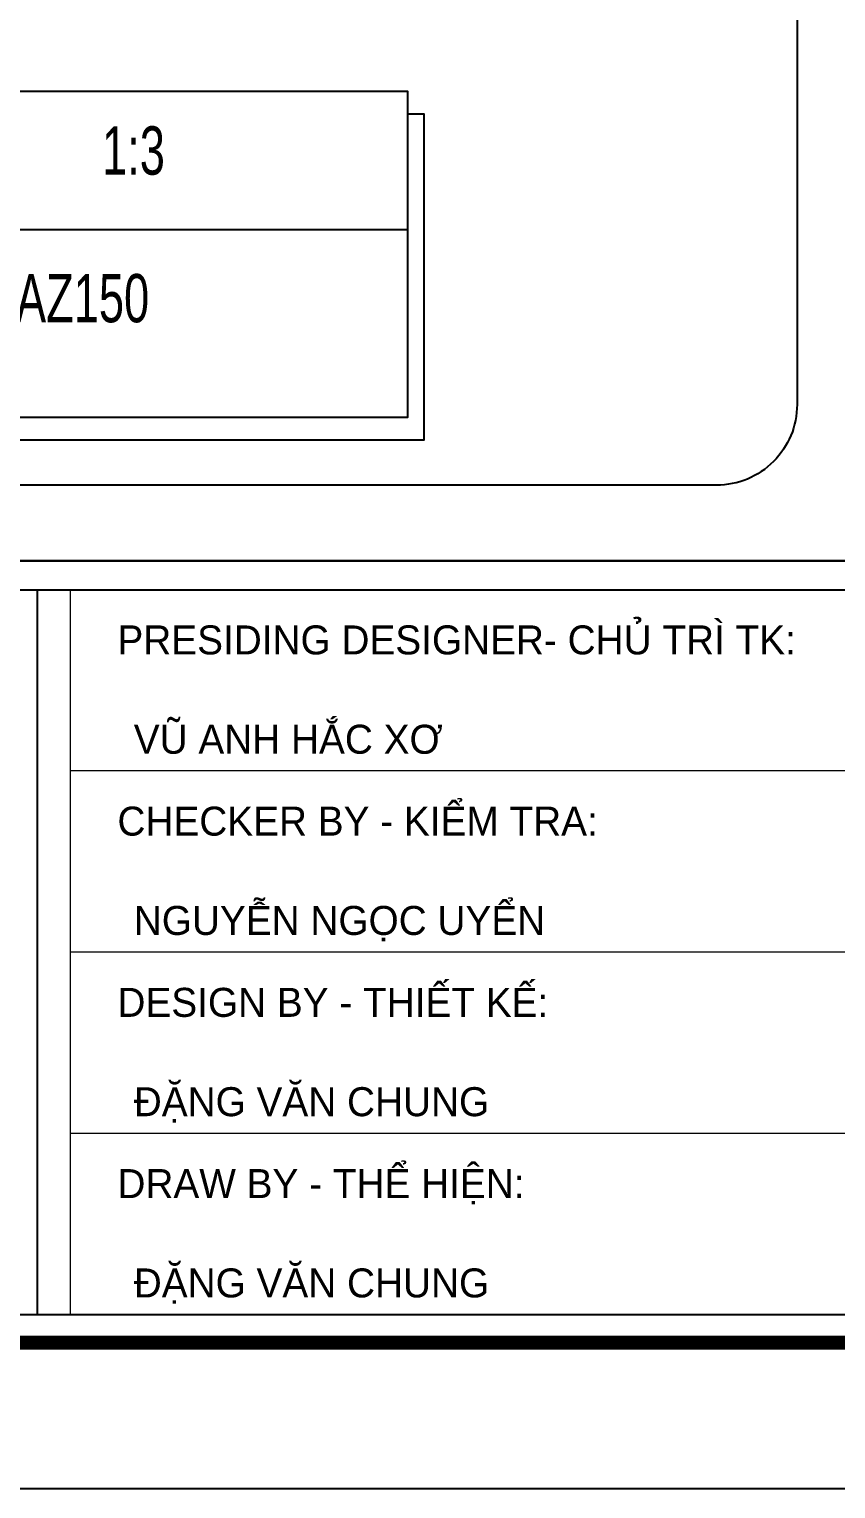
# Model space of a CAD drawing. Header units: inches. Extents: x 2 to 32666, y -5537 to 22.
# Drawn here: x 13295.2 to 13345.2, y -4544.5 to -4453.9 of the extents above; entities that cross this region are included whole.
import ezdxf
from ezdxf.enums import TextEntityAlignment as Align

# ---------------------------------------------------------------- set-up
doc = ezdxf.new("R2010")
doc.units = ezdxf.units.IN
doc.header["$MEASUREMENT"] = 0
for name, color, linetype in [('2', 2, 'Continuous'), ('3', 3, 'Continuous'), ('7', 7, 'Continuous'), ('9', 9, 'Continuous'), ('BAO KHUNG', 31, 'Continuous'), ('DIM', 8, 'Continuous'), ('NET IN', 3, 'Continuous')]:
    doc.layers.add(name, color=color, linetype=linetype)
doc.layers.add('Cover text', color=7, linetype='Continuous', true_color=0x52370f)
doc.layers.add('S-Hatch', color=8, linetype='Continuous', lineweight=9)
doc.styles.add('ST1H', font='vnshxh.shx', dxfattribs={"width": 0.7})
doc.styles.add('ST3', font='VHAVANB.TTF')
doc.styles.add('style1', font='VHAVAN.TTF')
doc.styles.add('TIEU DE', font='Vharialn.ttf')

# ---------------------------------------------------------------- blocks, each defined once
blk = doc.blocks.new('kt kien truc 1')
at = {"layer": '2', "color": 157, "linetype": 'Continuous'}
blk.add_lwpolyline([(0, 420), (594, 420), (594, 0), (0, 0)], close=True, dxfattribs=at)
at = {"layer": '7', "color": 147, "linetype": 'Continuous'}
blk.add_lwpolyline([(12.331, 57.61), (581.669, 57.61), (581.669, 409.19), (12.331, 409.19)], close=True, dxfattribs=at)
at = {"layer": 'BAO KHUNG', "color": 167, "linetype": 'Continuous', "const_width": 0.871}
blk.add_lwpolyline([(10.588, 9.067), (583.412, 9.067), (583.412, 410.933), (10.588, 410.933)], close=True, dxfattribs=at)
at = {"layer": 'BAO KHUNG', "color": 7}
for points in [[(144.951, 55.81), (285.801, 55.81), (285.801, 10.81), (144.951, 10.81)], [(211.893, 55.81), (474.138, 55.81), (474.138, 10.81), (211.893, 10.81)]]:
    blk.add_lwpolyline(points, close=True, dxfattribs=at)
at = {"layer": 'S-Hatch'}
for p, q in [((213.954, 10.81), (213.954, 55.81)), ((285.801, 44.56), (213.954, 44.56)), ((285.801, 33.31), (213.954, 33.31)), ((285.801, 22.06), (213.954, 22.06))]:
    blk.add_line(p, q, dxfattribs=at)
at = {"layer": 'BAO KHUNG', "color": 7, "linetype": 'Continuous', "style": 'ST3'}
for s, p in [('PRESIDING DESIGNER- CHñ TR× TK:', (216.863, 51.797)), ('CHECKER BY - KIÓM TRA:', (216.863, 40.547)), ('design by - thiÕt kÕ:', (216.863, 29.297)), ('DRAW by - thÓ HIÖN:', (216.863, 18.047))]:
    blk.add_text(s, height=1.8, dxfattribs=at).set_placement(p)
at = {"layer": 'Cover text', "linetype": 'Continuous', "style": 'style1'}
for s, p in [('Vò ANH H¾C X¥', (217.877, 45.631)), ('nguyÔn ngäc uyÓn', (217.877, 34.381)), ('®Æng v¨n chung', (217.877, 23.131)), ('®Æng v¨n chung', (217.877, 11.881))]:
    blk.add_text(s, height=1.8, dxfattribs=at).set_placement(p)
at = {"layer": 'Cover text', "ltscale": 0.5, "style": 'TIEU DE'}
for tag, p in [('STT', (555.048, 15.579)), ('TENBANVE', (45.93, 14.603))]:
    blk.add_attdef(tag, text='', height=2, dxfattribs=at).set_placement(p, align=Align.MIDDLE_CENTER)

msp = doc.modelspace()

# ---------------------------------------------------------------- linework, layer by layer
at = {"color": 9}
for points in [[(13236.6631, -4457.7545), (13318.6401, -4457.7545), (13318.6401, -4478.0116), (13236.6631, -4478.0116)], [(13236.6631, -4457.7545), (13318.6401, -4457.7545), (13318.6401, -4466.379), (13236.6631, -4466.379)]]:
    msp.add_lwpolyline(points, close=True, dxfattribs=at)
msp.add_lwpolyline([(13318.6401, -4459.175), (13319.6627, -4459.175), (13319.6627, -4479.4322), (13237.6858, -4479.4322), (13237.6858, -4478.0116)], dxfattribs=at)
at = {"layer": '9'}
msp.add_lwpolyline([(13225.1395, -4343.6637), (13337.8297, -4343.6637, -0.4142136), (13342.8297, -4348.6637), (13342.8297, -4477.2217, -0.4142136), (13337.8297, -4482.2217), (13225.1395, -4482.2217, -0.4142136), (13220.1395, -4477.2217), (13220.1395, -4348.6637, -0.4142136)], format="xyb", close=True, dxfattribs=at)
at = {"layer": 'DIM'}
msp.add_lwpolyline([(13096.1005, -4135.3349), (13665.4384, -4135.3349), (13665.4384, -4486.9148), (13096.1005, -4486.9148)], close=True, dxfattribs=at)
at = {"layer": 'NET IN'}
msp.add_lwpolyline([(13083.7695, -4124.5249), (13677.7695, -4124.5249), (13677.7695, -4544.5249), (13083.7695, -4544.5249)], close=True, dxfattribs=at)

# ---------------------------------------------------------------- block references
at = {"layer": '3'}
msp.add_blockref('kt kien truc 1', (13083.7695, -4544.5249), dxfattribs=at)

# ---------------------------------------------------------------- texts
at = {"layer": '3', "style": 'ST1H', "width": 0.7}
msp.add_text('diÒm DHCP1-01, dµy 0.5mm, K500, g550-az150', height=3, dxfattribs=at).set_placement((13238.7715, -4472.1124))

# ---------------------------------------------------------------- next in the draw order: texts
at = {"layer": '3', "insert": (13299.6779, -4461.4689), "char_height": 3, "attachment_point": 4, "style": 'ST1H', "bg_fill": 2}
msp.add_mtext('\\A1;1:3', dxfattribs=at)

doc.saveas('drawing.dxf')
